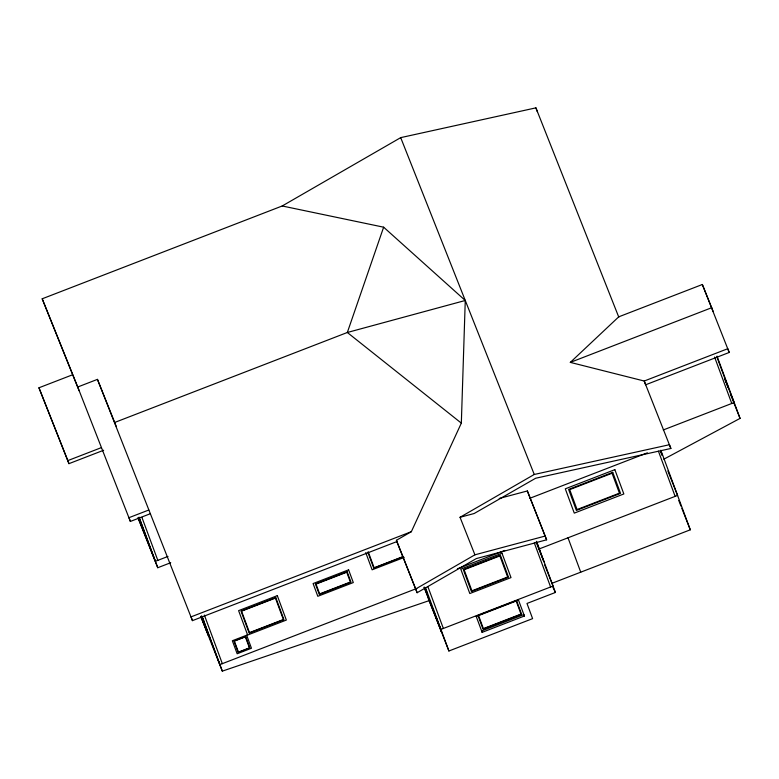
<?xml version="1.0" encoding="UTF-8"?>
<svg xmlns="http://www.w3.org/2000/svg" width="779" height="779" viewBox="0 0 779 779"><rect width="100%" height="100%" fill="white"/><g stroke="black" fill="none" stroke-linecap="round" stroke-linejoin="round"><path stroke-width="1.17" d="M42.193 298.795L77.734 386.997L97.453 379.373L192.452 620.639L396.901 541.571L396.423 540.285L411.351 531.677L461.334 423.124L465.267 300.48L383.638 227.186L282.212 205.977L42.193 298.795L79.127 390.766M383.638 227.186L347.337 332.487L114.795 422.422M570.325 362.391L618.76 316.819L702.346 284.501L729.202 352.468L645.616 384.797L644.223 381.028L570.325 362.391L711.782 307.686M282.212 205.977L400.698 137.63L535.913 107.862L618.808 317.199M460.038 517.285L534.258 474.469L669.473 444.712L670.865 448.48L535.65 478.248L474.129 513.527L460.038 517.285L474.917 554.814L415.723 588.963L417.116 592.731L476.31 558.582L546.624 539.808L527.354 490.955L499.242 498.463M663.805 459.211L740.05 418.391L717.021 356.13M103.636 450.252L68.951 463.661L38.95 387.786L72.515 374.806M68.951 463.661L67.822 460.603L101.387 447.623M148.77 510.021L128.983 517.675L130.375 521.443L150.328 513.721M167.991 556.43L155.381 561.308L138.049 517.587M138.117 518.191L157.757 567.725L170.718 562.711M663.27 429.959L734.188 402.539L724.713 378.682M411.351 531.677L191.05 616.871L192.452 620.639M529.924 498.258L647.407 452.823M403.483 556.42L374.134 567.774L368.175 551.688M402.918 556.878L373.754 568.154L368.058 552.749M404.194 557.413L372.119 569.809L365.75 552.593M457.409 568.777L504.831 550.432M416.755 588.476L219.902 664.604L217.945 659.677M538.445 549.224L677.574 495.425L667.885 470.993M552.262 583.189L690.291 529.808L660.845 450.204M515.416 600.979L477.965 615.459L483.019 629.101L521.589 614.183L516.545 600.541M476.271 616.462L518.532 600.112M536.741 541.97L555.417 592.459L526.984 603.452L532.602 618.633L448.908 650.991L424.097 587.288M524.413 616.004L523.848 614.592L481.588 630.941L482.143 632.344L524.413 616.004L518.395 599.84M200.846 616.676L222.317 671.138L429.015 600.677M465.267 300.48L347.337 332.487L461.334 423.124M474.917 554.814L545.222 536.04M552.584 586.558L555.417 592.459M713.174 311.454L702.346 284.501M116.188 426.191L97.453 379.373M724.889 379.091L728.346 387.815L716.933 357.025M730.351 393.931L740.05 418.391M670.865 448.48L644.223 381.028L727.81 348.7L729.202 352.468M660.845 451.995L662.169 455.335L660.923 451.956M400.698 137.63L534.258 474.469M546.624 539.808L527.354 490.955M536.332 542.632L543.946 561.834L536.361 541.317M544.696 564.979L553.041 586.042L440.924 629.403L424.185 587.23M424.828 587.424L427.077 593.16L424.964 587.463L426.113 590.657M428.294 598.632L441.596 632.197L435.724 616.316M396.423 540.285L415.723 588.963M396.589 540.957L417.116 592.731M201.664 616.053L203.816 621.486M200.982 616.9L207.175 632.519M38.95 387.786L67.822 460.603M678.743 500.439L680.963 506.087M681.849 508.346L690.291 529.808M77.734 386.997L130.375 521.443M714.577 357.045L731.754 403.473M535.913 107.862L537.306 111.631M658.411 451.148L675.13 496.359M568.008 537.792L580.735 572.176M534.306 542.914L550.607 586.986M516.175 601.018L521.005 614.076L483.389 628.624L478.559 615.566M476.125 616.189L482.143 632.344M427.885 586.645L443.358 628.468M425.451 587.59L448.908 650.991M204.361 615.069L222.336 663.659M202.345 617.143L222.317 671.138M201.995 616.335L219.133 662.666M201.196 616.17L208.636 636.287M141.895 517.334L157.816 560.364M139.042 517.139L157.757 567.725M139.11 517.47L154.612 559.38M277.314 595.662L238.608 610.639L247.634 635.031L286.341 620.065L277.314 595.662M275.785 597.62L241.013 611.067L249.153 633.074L283.926 619.626L275.785 597.62M275.435 598.068L241.568 611.164L249.504 632.626L283.371 619.529L275.435 598.068M348.593 569.829L313.09 583.559L317.803 596.295L353.306 582.565L348.593 569.829M347.113 571.728L315.427 583.987L319.283 594.396L350.969 582.147L347.113 571.728M346.733 572.224L316.031 584.094L319.663 593.91L350.365 582.04L346.733 572.224M614.855 469.659L565.291 488.822L574.279 513.127L623.843 493.964L614.855 469.659M612.752 472.356L568.621 489.426L576.382 510.43L620.522 493.36L612.752 472.356M612.06 473.243L569.702 489.621L577.073 509.544L619.432 493.165L612.06 473.243M246.651 635.216L232.346 640.747L237.157 653.766L251.461 648.235L246.651 635.216M245.628 636.521L233.953 641.039L238.179 652.461L249.855 647.943L245.628 636.521M245.366 636.862L234.372 641.117L238.442 652.12L249.436 647.865L245.366 636.862M501.978 553.207L460.788 569.137L469.815 593.53L511.005 577.599L501.978 553.207M500.391 555.242L463.301 569.585L471.402 591.495L508.492 577.151L500.391 555.242M499.865 555.914L464.128 569.741L471.928 590.823L507.665 577.005L499.865 555.914"/></g></svg>
